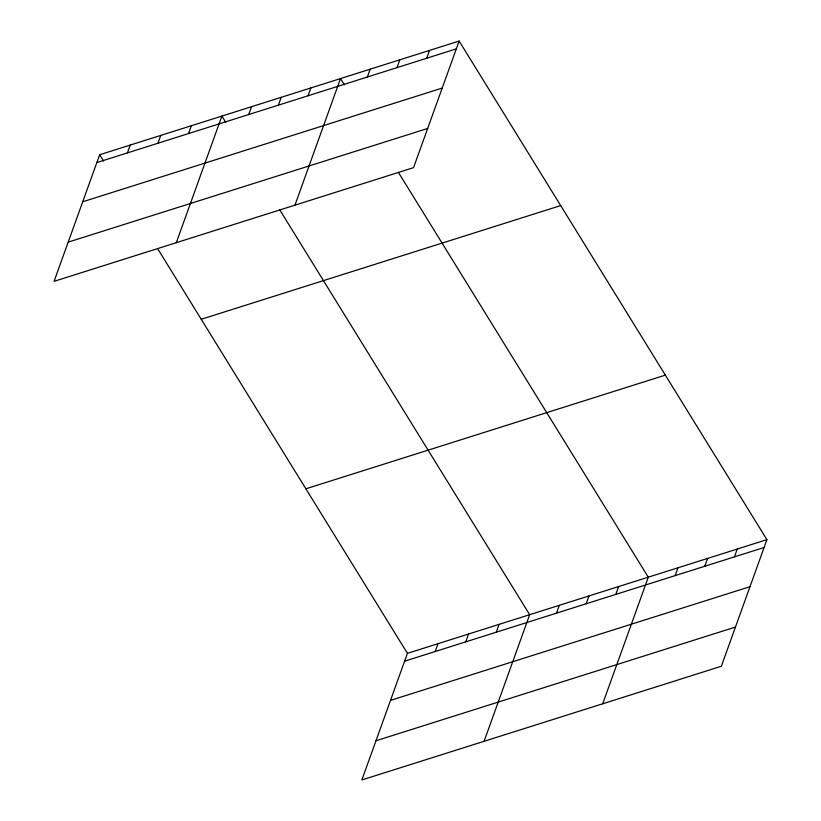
<?xml version="1.0" encoding="UTF-8"?>
<svg xmlns="http://www.w3.org/2000/svg" width="821" height="821" viewBox="0 0 821 821"><rect width="100%" height="100%" fill="white"/><g stroke="black" fill="none" stroke-linecap="round" stroke-linejoin="round"><path stroke-width="1.23" d="M99.659 154.738L54.083 281.336L413.558 167.648L459.134 41.05L99.659 154.738L103.569 161.07M127.399 152.901L130.221 145.071M157.95 143.234L160.772 135.414M188.512 133.577L191.324 125.746M176.299 242.688L221.886 116.079L225.785 122.411M248.722 114.53L251.544 106.709M278.381 105.15L281.193 97.33M308.039 95.77L310.851 87.95M294.934 205.168L340.51 78.57L344.42 84.891M367.346 77.02L370.168 69.19M397.005 67.64L399.817 59.81M426.663 58.26L429.475 50.43M157.611 248.609L407.442 653.352L361.866 779.95L721.341 666.262L766.917 539.664L459.134 41.05M435.181 651.515L438.004 643.685M465.733 641.848L468.555 634.028M496.295 632.191L499.106 624.36M484.082 741.291L529.668 614.693L279.828 209.96M556.505 613.143L559.317 605.313M586.163 603.763L588.975 595.933M615.812 594.383L618.634 586.563M602.706 703.782L648.292 577.184L398.452 172.441M675.129 575.624L677.951 567.804M704.787 566.244L707.599 558.424M734.446 556.864L737.258 549.044M96.847 162.568L456.312 48.88M82.736 201.761L442.201 88.073M68.194 242.144L427.669 128.456M201.227 319.277L560.702 205.589M305.874 488.813L665.349 375.125M407.442 653.352L766.917 539.664M404.63 661.182L764.094 547.494M390.519 700.375L749.984 586.687M375.977 740.758L735.452 627.07"/></g></svg>
